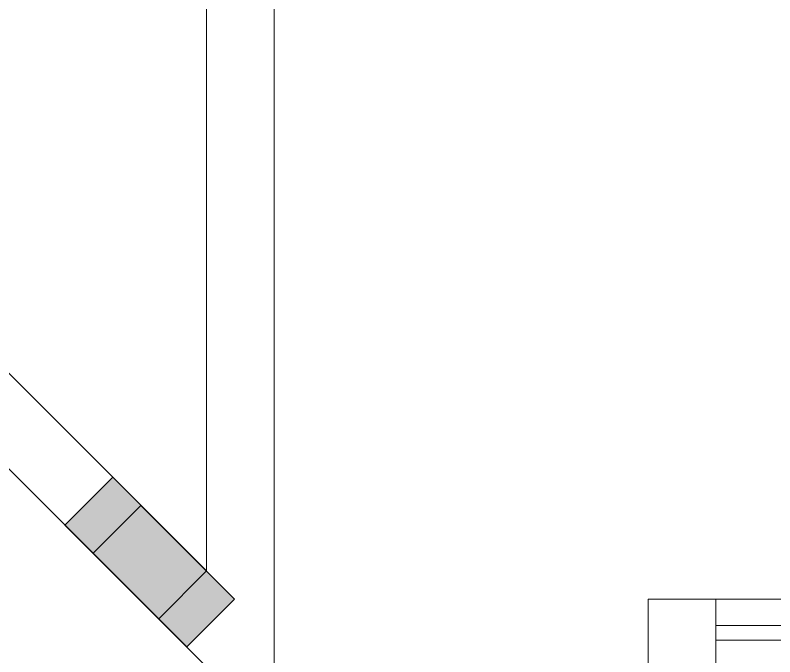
# Model space of a CAD drawing. Header units: metres. Extents: x 191982 to 427160, y -8904 to 80370.
# Drawn here: x 329750 to 332330, y 3370 to 5550 of the extents above; entities that cross this region are included whole.
import ezdxf

# ---------------------------------------------------------------- set-up
doc = ezdxf.new("R2010")
doc.units = ezdxf.units.M
doc.header["$LTSCALE"] = 700
doc.header["$MEASUREMENT"] = 0
for name, color, linetype, lineweight in [('elevations', 22, 'Continuous', 9), ('NEW PLANS', 7, 'Continuous', 9), ('PLAN', 7, 'Continuous', 9)]:
    doc.layers.add(name, color=color, linetype=linetype, lineweight=lineweight)

msp = doc.modelspace()

# ---------------------------------------------------------------- hatches: boundary and pattern name
at = {"layer": 'elevations'}
for points in [[(330081.706, 3980.159), (329919.071, 3817.525), (330237.269, 3499.327), (330399.904, 3661.961)], [(330176.975, 3884.89), (330014.34, 3722.256), (330332.538, 3404.058), (330495.173, 3566.692)]]:
    msp.add_hatch(color=256, dxfattribs=at).paths.add_polyline_path(points)

# ---------------------------------------------------------------- linework, layer by layer
msp.add_line((330237.269, 3499.327), (330399.904, 3661.961), dxfattribs=at)
for points in [[(330399.904, 3661.961), (330237.269, 3499.327), (329919.071, 3817.525), (330081.706, 3980.159)], [(330495.173, 3566.692), (330332.538, 3404.058), (330014.34, 3722.256), (330176.975, 3884.89)]]:
    msp.add_lwpolyline(points, close=True, dxfattribs=at)
at = {"layer": 'NEW PLANS'}
for p, q in [((330399.904, 9346.692), (330399.904, 3661.961)), ((330629.904, 9346.692), (330629.904, 3566.692)), ((330399.904, 3661.961), (327399.904, 6661.961)), ((330399.904, 3336.692), (327169.904, 6566.692)), ((333629.904, 3566.692), (331899.904, 3566.692)), ((332759.789, 3566.692), (331899.904, 3566.692)), ((332129.904, 3476.692), (333629.904, 3476.692)), ((332129.904, 3426.692), (333629.904, 3426.692))]:
    msp.add_line(p, q, dxfattribs=at)
at = {"layer": 'PLAN'}
for p, q in [((330629.904, 3336.692), (330629.904, 3566.692)), ((331899.904, 3336.692), (331899.904, 3566.692)), ((332129.904, 3336.692), (332129.904, 3566.692))]:
    msp.add_line(p, q, dxfattribs=at)

doc.saveas('drawing.dxf')
